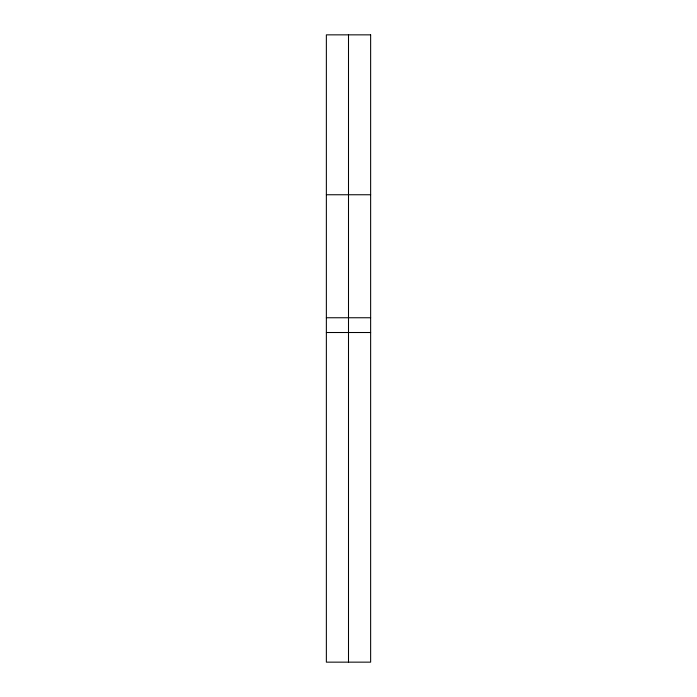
<?xml version="1.0" encoding="UTF-8"?>
<svg xmlns="http://www.w3.org/2000/svg" width="697" height="697" viewBox="0 0 697 697"><rect width="100%" height="100%" fill="white"/><g stroke="black" fill="none" stroke-linecap="round" stroke-linejoin="round"><path stroke-width="1.05" d="M326.362 194.751L370.638 194.751M326.362 317.754L370.638 317.754M326.362 332.513L370.638 332.513M348.5 34.85L348.5 662.15M370.638 34.85L326.362 34.85L326.362 662.15L370.638 662.15L370.638 34.85"/></g></svg>
